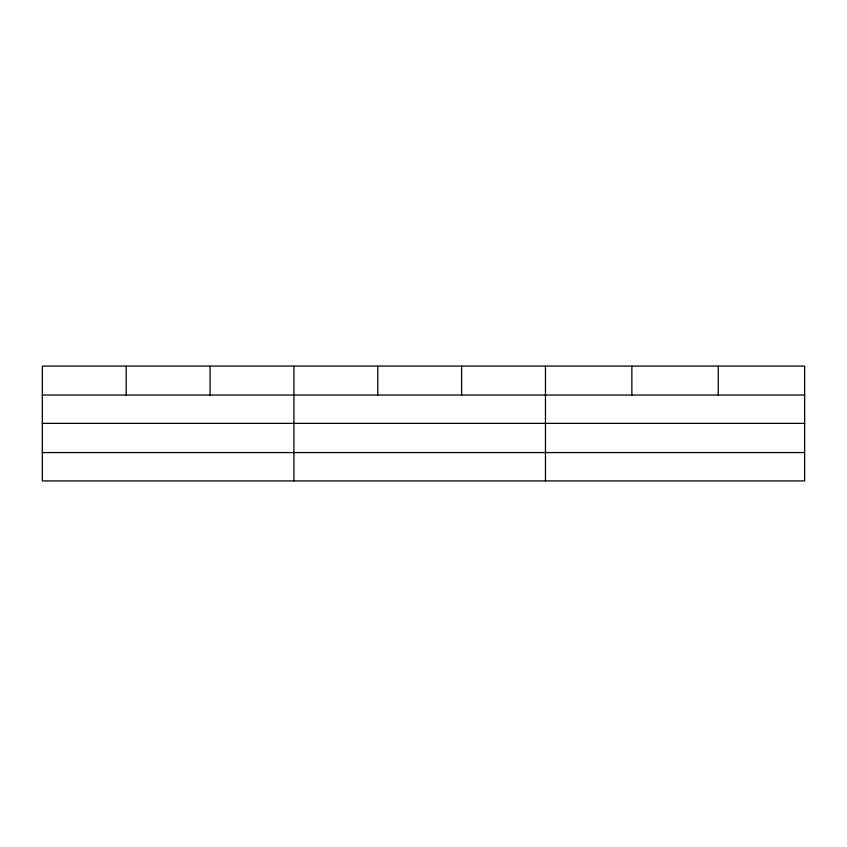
<?xml version="1.0" encoding="UTF-8"?>
<svg xmlns="http://www.w3.org/2000/svg" width="847" height="847" viewBox="0 0 847 847"><rect width="100%" height="100%" fill="white"/><g stroke="black" fill="none" stroke-linecap="round" stroke-linejoin="round"><path stroke-width="1.27" d="M804.65 423.373L804.65 366.095L42.35 366.095L42.35 480.905L804.65 480.905L804.65 423.373L42.35 423.373M42.35 395.03L804.65 395.03M42.35 452.563L804.65 452.563M718.256 366.095L718.256 395.03M631.862 366.095L631.862 395.03M545.468 366.095L545.468 480.905M461.615 366.095L461.615 395.03M377.762 366.095L377.762 395.03M293.909 366.095L293.909 480.905M210.056 366.095L210.056 395.03M126.203 366.095L126.203 395.03"/></g></svg>
